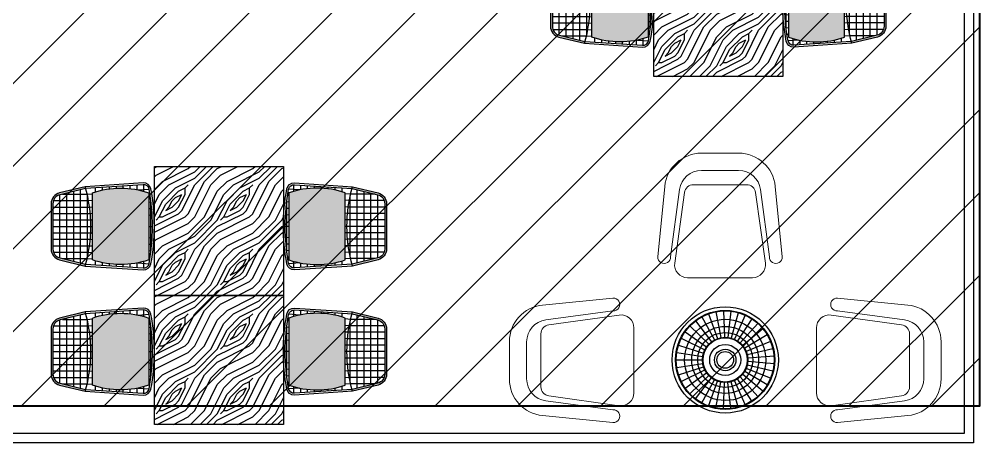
# Model space of a CAD drawing. Header units: millimetres. Extents: x 567392 to 582402, y 4512800 to 4518063.
# Drawn here: x 569957 to 570478, y 4512957 to 4513186 of the extents above; entities that cross this region are included whole.
import ezdxf

# ---------------------------------------------------------------- set-up
doc = ezdxf.new("R2010")
doc.units = ezdxf.units.MM
for name, color, linetype, lineweight in [('A-STRC-01', 2, 'Continuous', 40), ('a_8', 8, 'Continuous', 0), ('estofado', 7, 'Continuous', 25), ('PENCERE', 140, 'Continuous', 25)]:
    doc.layers.add(name, color=color, linetype=linetype, lineweight=lineweight)
for name, color, linetype in [('ELK', 40, 'Continuous'), ('MOB', 43, 'Continuous'), ('TAR', 9, 'Continuous')]:
    doc.layers.add(name, color=color, linetype=linetype)
doc.layers.add('tefris', color=7, linetype='Continuous', lineweight=13, true_color=0x474747)

# ---------------------------------------------------------------- blocks, each defined once
blk = doc.blocks.new('KLA')
at = {"layer": 'tefris'}
for p, q in [((0, 0.676), (-0.1007, 0.676)), ((0, 0.676), (0.1007, 0.676)), ((0.003, 0.5823), (-0.1008, 0.5823)), ((-0.003, 0.5823), (0.1008, 0.5823)), ((-0.338, 0.114), (-0.2997, 0.496)), ((-0.2686, 0.114), (-0.2198, 0.4783)), ((-0.1436, 0.505), (0, 0.505)), ((0.1436, 0.505), (0, 0.505)), ((0.2686, 0.114), (0.2198, 0.4783)), ((0.338, 0.114), (0.2997, 0.496)), ((-0.246, 0.0796), (-0.1931, 0.4618)), ((0.246, 0.0796), (0.1931, 0.4618)), ((-0.1767, 0), (0.1767, 0))]:
    blk.add_line(p, q, dxfattribs=at)
for centre, radius, start, end in [((-0.1007, 0.476), 0.2, 90, 174.2721), ((0.1007, 0.476), 0.2, 5.7279, 90), ((-0.1008, 0.4623), 0.12, 90, 172.3616), ((0.1008, 0.4623), 0.12, 7.6384, 90), ((-0.1436, 0.455), 0.05, 90, 172.113), ((0.1436, 0.455), 0.05, 7.887, 90), ((-0.3033, 0.1119), 0.0348, 176.4222, 3.5778), ((0.3033, 0.1119), 0.0348, 176.4222, 3.5778), ((-0.1767, 0.07), 0.07, 172.113, 270), ((0.1767, 0.07), 0.07, 270, 7.887)]:
    blk.add_arc(centre, radius, start, end, dxfattribs=at)
blk = doc.blocks.new('4348-16')
at = {"layer": 'MOB'}
blk.add_circle((0, 0), 44.5, dxfattribs=at)
at = {"layer": 'TAR'}
for p, q in [((-6.26, 40.52), (-2.9, 18.78)), ((0, 41), (0, 19)), ((6.26, 40.52), (2.9, 18.78)), ((-23.59, 33.54), (-10.93, 15.54)), ((-18.19, 36.74), (-8.43, 17.03)), ((-12.37, 39.09), (-5.73, 18.11)), ((12.37, 39.09), (5.73, 18.11)), ((18.19, 36.74), (8.43, 17.03)), ((23.59, 33.54), (10.93, 15.54)), ((-32.61, 24.86), (-15.11, 11.52)), ((-28.43, 29.54), (-13.18, 13.69)), ((28.43, 29.54), (13.18, 13.69)), ((32.61, 24.86), (15.11, 11.52)), ((-36.02, 19.59), (-16.69, 9.08)), ((36.02, 19.59), (16.69, 9.08)), ((-38.59, 13.86), (-17.88, 6.42)), ((38.59, 13.86), (17.88, 6.42)), ((-40.97, 1.57), (-18.99, 0.73)), ((-40.25, 7.81), (-18.65, 3.62)), ((40.25, 7.81), (18.65, 3.62)), ((40.97, 1.57), (18.99, 0.73)), ((-40.73, -4.7), (-18.87, -2.18)), ((-39.53, -10.86), (-18.32, -5.03)), ((-37.41, -16.77), (-17.34, -7.77)), ((37.41, -16.77), (17.34, -7.77)), ((39.53, -10.86), (18.32, -5.03)), ((40.73, -4.7), (18.87, -2.18)), ((-34.41, -22.29), (-15.95, -10.33)), ((-30.61, -27.28), (-14.18, -12.64)), ((-26.09, -31.63), (-12.09, -14.66)), ((26.09, -31.63), (12.09, -14.66)), ((30.61, -27.28), (14.18, -12.64)), ((34.41, -22.29), (15.95, -10.33)), ((-20.95, -35.24), (-9.71, -16.33)), ((-15.33, -38.03), (-7.1, -17.62)), ((-9.34, -39.92), (-4.33, -18.5)), ((-3.14, -40.88), (-1.45, -18.94)), ((3.14, -40.88), (1.45, -18.94)), ((9.34, -39.92), (4.33, -18.5)), ((15.33, -38.03), (7.1, -17.62)), ((20.95, -35.24), (9.71, -16.33))]:
    blk.add_line(p, q, dxfattribs=at)
for radius in [41.5, 41, 34, 28, 23, 19, 18.5, 13, 9, 7]:
    blk.add_circle((0, 0), radius, dxfattribs=at)
blk = doc.blocks.new('Banqueta Banc May')
at = {"layer": 'estofado'}
h = blk.add_hatch(color=256, dxfattribs=at)
h.set_gradient(color1=(203, 207, 210), one_color=1, tint=1, name='CYLINDER')
h.paths.add_polyline_path([(0.123, -0.01, -0.345989), (0.1716, -0.0482), (0.2052, -0.1866), (0.2053, -0.1878, 0.00324), (0.2152, -0.185), (0.1813, -0.0458, 0.345989), (0.123, 0), (-0.123, 0, 0.345989), (-0.1813, -0.0458), (-0.2152, -0.185, 0.00324), (-0.2053, -0.1878), (-0.2052, -0.1866), (-0.1716, -0.0482, -0.345989), (-0.123, -0.01)])
h = blk.add_hatch(color=256, dxfattribs=at)
h.set_gradient(color1=(203, 207, 210), one_color=1, tint=1, name='CYLINDER')
h.paths.add_polyline_path([(0.123, -0.01, -0.345989), (0.1716, -0.0482), (0.2052, -0.1866), (0.2053, -0.1878, 0.00324), (0.2152, -0.185), (0.1813, -0.0458, 0.345989), (0.123, 0), (-0.123, 0, 0.345989), (-0.1813, -0.0458), (-0.2152, -0.185, 0.00324), (-0.2053, -0.1878), (-0.2052, -0.1866), (-0.1716, -0.0482, -0.345989), (-0.123, -0.01)])
h = blk.add_hatch(color=256, dxfattribs=at)
h.set_gradient(color1=(225, 227, 229), one_color=1, tint=1, name='CURVED')
h.paths.add_polyline_path([(0.1821, -0.5295, 0.167263), (0.1821, -0.2239), (-0.1821, -0.2239, 0.167263), (-0.1821, -0.5295)])
for p, q in [((-0.1714, -0.0473), (0.1714, -0.0473)), ((-0.1398, -0.0129), (-0.1398, -0.2025)), ((-0.1049, -0.01), (-0.1049, -0.208)), ((-0.0699, -0.01), (-0.0699, -0.2119)), ((-0.035, -0.01), (-0.035, -0.215)), ((0, -0.01), (0, -0.215)), ((0.035, -0.01), (0.035, -0.215)), ((0.0699, -0.01), (0.0699, -0.2119)), ((0.1049, -0.01), (0.1049, -0.208)), ((0.1398, -0.0129), (0.1398, -0.2025)), ((-0.1805, -0.0847), (0.1805, -0.0847)), ((-0.1748, -0.0611), (-0.1748, -0.1954)), ((0.1748, -0.0611), (0.1748, -0.1954)), ((-0.1896, -0.1222), (0.1896, -0.1222)), ((-0.1987, -0.1596), (0.1987, -0.1596)), ((-0.1748, -0.1954), (-0.1771, -0.2239)), ((-0.1673, -0.197), (0.1673, -0.197)), ((-0.1398, -0.2025), (-0.1416, -0.2239)), ((-0.1049, -0.208), (-0.1062, -0.2239)), ((0.1049, -0.208), (0.1062, -0.2239)), ((0.1398, -0.2025), (0.1416, -0.2239)), ((0.1748, -0.1954), (0.1771, -0.2239)), ((-0.2089, -0.2414), (-0.1877, -0.2414)), ((-0.0699, -0.2119), (-0.0709, -0.2239)), ((-0.035, -0.215), (-0.0357, -0.2239)), ((0, -0.215), (0, -0.2239)), ((0.035, -0.215), (0.0357, -0.2239)), ((0.0699, -0.2119), (0.0709, -0.2239)), ((0.1877, -0.2414), (0.2089, -0.2414)), ((-0.2114, -0.2789), (-0.1973, -0.2789)), ((0.1973, -0.2789), (0.2114, -0.2789)), ((-0.2163, -0.3537), (-0.2071, -0.3537)), ((-0.2138, -0.3163), (-0.2037, -0.3163)), ((0.2037, -0.3163), (0.2138, -0.3163)), ((0.2071, -0.3537), (0.2163, -0.3537)), ((-0.2188, -0.3912), (-0.2074, -0.3912)), ((0.2074, -0.3912), (0.2188, -0.3912)), ((-0.2238, -0.466), (-0.1991, -0.466)), ((-0.2213, -0.4286), (-0.2048, -0.4286)), ((0.1991, -0.466), (0.2238, -0.466)), ((0.2048, -0.4286), (0.2213, -0.4286)), ((-0.226, -0.5034), (-0.1902, -0.5034)), ((-0.1977, -0.4725), (-0.2026, -0.5311)), ((0.1902, -0.5034), (0.226, -0.5034)), ((0.1977, -0.4725), (0.2026, -0.5311)), ((-0.1669, -0.5295), (-0.1676, -0.5371)), ((-0.1411, -0.5409), (0.1411, -0.5409)), ((-0.1315, -0.5295), (-0.1326, -0.5419)), ((-0.0962, -0.5295), (-0.0976, -0.5456)), ((-0.061, -0.5295), (-0.0626, -0.5482)), ((0, -0.5295), (0, -0.55)), ((0.061, -0.5295), (0.0626, -0.5482)), ((0.0962, -0.5295), (0.0976, -0.5456)), ((0.1315, -0.5295), (0.1326, -0.5419)), ((0.1669, -0.5295), (0.1676, -0.5371))]:
    blk.add_line(p, q, dxfattribs=at)
for points in [[(0.236, -0.4991), (0.2152, -0.185), (0.1813, -0.0458, 0.345989), (0.123, 0), (-0.123, 0, 0.345989), (-0.1813, -0.0458), (-0.2152, -0.185), (-0.236, -0.4991, 0.379693), (-0.2034, -0.5411, 0.092971), (0.2034, -0.5411, 0.379693)], [(0.226, -0.4998), (0.2052, -0.1866), (0.1716, -0.0482, 0.345989), (0.123, -0.01), (-0.123, -0.01, 0.345989), (-0.1716, -0.0482), (-0.2052, -0.1866), (-0.226, -0.4998, 0.379693), (-0.2016, -0.5313, 0.092971), (0.2016, -0.5313, 0.379693)], [(-0.1821, -0.5295, -0.167263), (-0.1821, -0.2239), (0.1821, -0.2239, -0.167263), (0.1821, -0.5295)]]:
    blk.add_lwpolyline(points, format="xyb", close=True, dxfattribs=at)
blk.add_arc((0, 0.5729), 0.7879, 254.1516, 285.8484, dxfattribs=at)

msp = doc.modelspace()

# ---------------------------------------------------------------- hatches: boundary and pattern name
at = {"layer": 'a_8'}
h = msp.add_hatch(dxfattribs=at)
h.set_pattern_fill('ANSI31', color=256, scale=10, angle=-63.73146)
h.set_pattern_definition([(45, (568952.827, 4512555.28), (-22.45064, 22.45064), [])])
h.paths.add_polyline_path([(569239.802, 4512976.516), (570477.802, 4512976.516), (570477.802, 4513286.52), (569239.802, 4513286.52)])
at = {"layer": 'tefris', "linetype": 'Continuous', "lineweight": 25}
h = msp.add_hatch(dxfattribs=at)
h.set_pattern_fill('WOODFACE', color=35, scale=35, style=0, pattern_type=2)
h.set_pattern_definition([(360, (567853.513, 4518727.873), (35, 35), [1.75, -33.25]), (90, (567867.513, 4518740.123), (-35, 35), [3.5, -31.5]), (45, (567860.513, 4518736.623), (2e-14, 35), [2.4745, -7.4235, 2.4745, -4.949, 17.325, -14.850975]), (45, (567851.763, 4518726.123), (2e-14, 35), [2.47485, -4.9497, 2.47485, -39.59807]), (45, (567864.013, 4518729.623), (2e-14, 35), [2.47485, -47.02262]), (45, (567867.513, 4518727.873), (2e-14, 35), [2.47485, -47.02262]), (45, (567862.263, 4518731.373), (2e-14, 35), [2.47485, -47.02262]), (45, (567860.513, 4518733.123), (2e-14, 35), [4.9497, -44.54777]), (45, (567869.263, 4518759.373), (2e-14, 35), [4.9497, -44.54777]), (45, (567857.013, 4518734.873), (2e-14, 35), [9.8994, -39.59807]), (45, (567855.263, 4518736.623), (2e-14, 35), [9.8994, -39.59807]), (45, (567878.013, 4518747.123), (2e-14, 35), [9.8994, -39.59807]), (45, (567853.513, 4518740.123), (2e-14, 35), [7.42462, -42.07285]), (45, (567846.513, 4518745.373), (2e-14, 35), [7.42462, -42.07285]), (45, (567850.013, 4518741.873), (2e-14, 35), [7.42462, -42.07285]), (45, (567872.763, 4518752.373), (2e-14, 35), [12.37437, -37.1231]), (45, (567869.263, 4518754.123), (2e-14, 35), [12.37437, -37.1231]), (45, (567872.763, 4518745.373), (2e-14, 35), [17.32412, -32.17336]), (26.56505, (567857.013, 4518731.373), (35, 1e-08), [3.91312, -74.34926]), (26.56505, (567864.013, 4518741.873), (35, 1e-08), [3.91312, -74.34926]), (26.56505, (567862.263, 4518738.373), (35, 1e-08), [3.91312, -74.34926]), (26.56505, (567855.263, 4518727.873), (35, 1e-08), [7.82624, -70.43614]), (26.56505, (567862.263, 4518743.623), (35, 1e-08), [11.73936, -66.52302]), (26.56505, (567858.763, 4518745.373), (35, 1e-08), [15.65248, -62.6099]), (26.56505, (567855.263, 4518747.123), (35, 1e-08), [15.65248, -62.6099]), (26.56505, (567850.013, 4518757.623), (35, 1e-08), [15.65248, -62.6099]), (26.56505, (567850.013, 4518754.123), (35, 1e-08), [19.5656, -58.69678]), (26.56505, (567851.763, 4518750.623), (35, 1e-08), [19.5656, -58.69678]), (63.43495, (567864.013, 4518736.623), (2e-09, 35), [3.91312, -74.34926]), (63.43495, (567858.763, 4518733.123), (2e-09, 35), [3.91312, -74.34926]), (63.43495, (567853.513, 4518727.873), (2e-09, 35), [7.82624, -70.43614]), (63.43495, (567864.013, 4518733.123), (2e-09, 35), [7.82624, -70.43614]), (63.43495, (567850.013, 4518726.123), (2e-09, 35), [11.73936, -66.52302]), (63.43495, (567846.513, 4518726.123), (2e-09, 35), [15.65248, -62.6099]), (63.43495, (567878.013, 4518727.873), (2e-09, 35), [15.65248, -62.6099]), (63.43495, (567865.763, 4518731.373), (2e-09, 35), [15.65248, -62.6099]), (63.43495, (567872.763, 4518727.873), (2e-09, 35), [19.5656, -58.69678]), (63.43495, (567869.263, 4518729.623), (2e-09, 35), [19.5656, -58.69678])])
h.paths.add_polyline_path([(570370.87, 4513225.35), (570300.87, 4513225.347), (570300.87, 4513155.347), (570370.87, 4513155.35)])
h = msp.add_hatch(dxfattribs=at)
h.set_pattern_fill('WOODFACE', color=35, scale=35, style=0, pattern_type=2)
h.set_pattern_definition([(360, (567582.565, 4518609.044), (35, 35), [1.75, -33.25]), (90, (567596.565, 4518621.294), (-35, 35), [3.5, -31.5]), (45, (567589.565, 4518617.794), (2e-14, 35), [2.4745, -7.4235, 2.4745, -4.949, 17.325, -14.850975]), (45, (567580.815, 4518607.294), (2e-14, 35), [2.47485, -4.9497, 2.47485, -39.59807]), (45, (567593.065, 4518610.794), (2e-14, 35), [2.47485, -47.02262]), (45, (567596.565, 4518609.044), (2e-14, 35), [2.47485, -47.02262]), (45, (567591.315, 4518612.544), (2e-14, 35), [2.47485, -47.02262]), (45, (567589.565, 4518614.294), (2e-14, 35), [4.9497, -44.54777]), (45, (567598.315, 4518640.544), (2e-14, 35), [4.9497, -44.54777]), (45, (567586.065, 4518616.044), (2e-14, 35), [9.8994, -39.59807]), (45, (567584.315, 4518617.794), (2e-14, 35), [9.8994, -39.59807]), (45, (567607.065, 4518628.294), (2e-14, 35), [9.8994, -39.59807]), (45, (567582.565, 4518621.294), (2e-14, 35), [7.42462, -42.07285]), (45, (567575.565, 4518626.544), (2e-14, 35), [7.42462, -42.07285]), (45, (567579.065, 4518623.044), (2e-14, 35), [7.42462, -42.07285]), (45, (567601.815, 4518633.544), (2e-14, 35), [12.37437, -37.1231]), (45, (567598.315, 4518635.294), (2e-14, 35), [12.37437, -37.1231]), (45, (567601.815, 4518626.544), (2e-14, 35), [17.32412, -32.17336]), (26.56505, (567586.065, 4518612.544), (35, 1e-08), [3.91312, -74.34926]), (26.56505, (567593.065, 4518623.044), (35, 1e-08), [3.91312, -74.34926]), (26.56505, (567591.315, 4518619.544), (35, 1e-08), [3.91312, -74.34926]), (26.56505, (567584.315, 4518609.044), (35, 1e-08), [7.82624, -70.43614]), (26.56505, (567591.315, 4518624.794), (35, 1e-08), [11.73936, -66.52302]), (26.56505, (567587.815, 4518626.544), (35, 1e-08), [15.65248, -62.6099]), (26.56505, (567584.315, 4518628.294), (35, 1e-08), [15.65248, -62.6099]), (26.56505, (567579.065, 4518638.794), (35, 1e-08), [15.65248, -62.6099]), (26.56505, (567579.065, 4518635.294), (35, 1e-08), [19.5656, -58.69678]), (26.56505, (567580.815, 4518631.794), (35, 1e-08), [19.5656, -58.69678]), (63.43495, (567593.065, 4518617.794), (2e-09, 35), [3.91312, -74.34926]), (63.43495, (567587.815, 4518614.294), (2e-09, 35), [3.91312, -74.34926]), (63.43495, (567582.565, 4518609.044), (2e-09, 35), [7.82624, -70.43614]), (63.43495, (567593.065, 4518614.294), (2e-09, 35), [7.82624, -70.43614]), (63.43495, (567579.065, 4518607.294), (2e-09, 35), [11.73936, -66.52302]), (63.43495, (567575.565, 4518607.294), (2e-09, 35), [15.65248, -62.6099]), (63.43495, (567607.065, 4518609.044), (2e-09, 35), [15.65248, -62.6099]), (63.43495, (567594.815, 4518612.544), (2e-09, 35), [15.65248, -62.6099]), (63.43495, (567601.815, 4518609.044), (2e-09, 35), [19.5656, -58.69678]), (63.43495, (567598.315, 4518610.794), (2e-09, 35), [19.5656, -58.69678])])
h.paths.add_polyline_path([(570099.921, 4513106.52), (570029.922, 4513106.517), (570029.922, 4513036.517), (570099.921, 4513036.52)])
h = msp.add_hatch(dxfattribs=at)
h.set_pattern_fill('WOODFACE', color=35, scale=35, style=0, pattern_type=2)
h.set_pattern_definition([(360, (567582.565, 4518539.044), (35, 35), [1.75, -33.25]), (90, (567596.565, 4518551.294), (-35, 35), [3.5, -31.5]), (45, (567589.565, 4518547.794), (2e-14, 35), [2.4745, -7.4235, 2.4745, -4.949, 17.325, -14.850975]), (45, (567580.815, 4518537.294), (2e-14, 35), [2.47485, -4.9497, 2.47485, -39.59807]), (45, (567593.065, 4518540.794), (2e-14, 35), [2.47485, -47.02262]), (45, (567596.565, 4518539.044), (2e-14, 35), [2.47485, -47.02262]), (45, (567591.315, 4518542.544), (2e-14, 35), [2.47485, -47.02262]), (45, (567589.565, 4518544.294), (2e-14, 35), [4.9497, -44.54777]), (45, (567598.315, 4518570.544), (2e-14, 35), [4.9497, -44.54777]), (45, (567586.065, 4518546.044), (2e-14, 35), [9.8994, -39.59807]), (45, (567584.315, 4518547.794), (2e-14, 35), [9.8994, -39.59807]), (45, (567607.065, 4518558.294), (2e-14, 35), [9.8994, -39.59807]), (45, (567582.565, 4518551.294), (2e-14, 35), [7.42462, -42.07285]), (45, (567575.565, 4518556.544), (2e-14, 35), [7.42462, -42.07285]), (45, (567579.065, 4518553.044), (2e-14, 35), [7.42462, -42.07285]), (45, (567601.815, 4518563.544), (2e-14, 35), [12.37437, -37.1231]), (45, (567598.315, 4518565.294), (2e-14, 35), [12.37437, -37.1231]), (45, (567601.815, 4518556.544), (2e-14, 35), [17.32412, -32.17336]), (26.56505, (567586.065, 4518542.544), (35, 1e-08), [3.91312, -74.34926]), (26.56505, (567593.065, 4518553.044), (35, 1e-08), [3.91312, -74.34926]), (26.56505, (567591.315, 4518549.544), (35, 1e-08), [3.91312, -74.34926]), (26.56505, (567584.315, 4518539.044), (35, 1e-08), [7.82624, -70.43614]), (26.56505, (567591.315, 4518554.794), (35, 1e-08), [11.73936, -66.52302]), (26.56505, (567587.815, 4518556.544), (35, 1e-08), [15.65248, -62.6099]), (26.56505, (567584.315, 4518558.294), (35, 1e-08), [15.65248, -62.6099]), (26.56505, (567579.065, 4518568.794), (35, 1e-08), [15.65248, -62.6099]), (26.56505, (567579.065, 4518565.294), (35, 1e-08), [19.5656, -58.69678]), (26.56505, (567580.815, 4518561.794), (35, 1e-08), [19.5656, -58.69678]), (63.43495, (567593.065, 4518547.794), (2e-09, 35), [3.91312, -74.34926]), (63.43495, (567587.815, 4518544.294), (2e-09, 35), [3.91312, -74.34926]), (63.43495, (567582.565, 4518539.044), (2e-09, 35), [7.82624, -70.43614]), (63.43495, (567593.065, 4518544.294), (2e-09, 35), [7.82624, -70.43614]), (63.43495, (567579.065, 4518537.294), (2e-09, 35), [11.73936, -66.52302]), (63.43495, (567575.565, 4518537.294), (2e-09, 35), [15.65248, -62.6099]), (63.43495, (567607.065, 4518539.044), (2e-09, 35), [15.65248, -62.6099]), (63.43495, (567594.815, 4518542.544), (2e-09, 35), [15.65248, -62.6099]), (63.43495, (567601.815, 4518539.044), (2e-09, 35), [19.5656, -58.69678]), (63.43495, (567598.315, 4518540.794), (2e-09, 35), [19.5656, -58.69678])])
h.paths.add_polyline_path([(570099.921, 4513036.52), (570029.922, 4513036.517), (570029.922, 4512966.517), (570099.921, 4512966.52)])

# ---------------------------------------------------------------- linework, layer by layer
at = {"layer": 'A-STRC-01'}
msp.add_lwpolyline([(569239.802, 4513286.52), (569239.802, 4512976.516), (570477.802, 4512976.516), (570477.802, 4513286.52)], dxfattribs=at)
at = {"layer": 'PENCERE'}
for p, q in [((570469.37, 4513266.52), (570469.37, 4512961.52)), ((570474.37, 4513266.52), (570474.37, 4512956.52)), ((570469.37, 4512961.52), (569910.48, 4512961.52)), ((570474.37, 4512956.52), (569910.48, 4512956.52))]:
    msp.add_line(p, q, dxfattribs=at)
at = {"layer": 'tefris', "color": 35, "linetype": 'Continuous', "lineweight": 25}
for points in [[(570300.87, 4513225.35), (570370.87, 4513225.35), (570370.87, 4513155.35), (570300.87, 4513155.35), (570300.87, 4513225.35)], [(570029.921, 4513106.52), (570099.921, 4513106.52), (570099.921, 4513036.52), (570029.921, 4513036.52), (570029.921, 4513106.52)], [(570029.921, 4513036.52), (570099.921, 4513036.52), (570099.921, 4512966.52), (570029.921, 4512966.52), (570029.921, 4513036.52)]]:
    msp.add_lwpolyline(points, dxfattribs=at)

# ---------------------------------------------------------------- block references
at = {"xscale": -100, "yscale": 100, "zscale": 100}
msp.add_blockref('KLA', (570336.857, 4513046.083), dxfattribs=at)
at = {"yscale": 100, "zscale": 100}
for p, xscale, rotation in [((570290.15, 4513001.251), 100, 90), ((570389.182, 4513001.251), -100, 270)]:
    msp.add_blockref('KLA', p, dxfattribs=dict(at, xscale=xscale, rotation=rotation))
at = {"layer": 'ELK', "xscale": 0.6480000000000001, "yscale": 0.6480000000000001, "zscale": 0.6480000000000001, "rotation": 90}
msp.add_blockref('4348-16', (570339.666, 4513001.488), dxfattribs=at)
at = {"layer": 'estofado', "yscale": 100, "zscale": 100}
for p, xscale, rotation in [((570244.87, 4513194.838), 100, 89.99999999999999), ((570426.87, 4513194.838), -100, 270), ((569973.921, 4513073.973), 100, 89.99999999999999), ((570155.921, 4513073.973), -100, 270), ((569973.921, 4513006.009), 100, 89.99999999999999), ((570155.921, 4513006.009), -100, 270)]:
    msp.add_blockref('Banqueta Banc May', p, dxfattribs=dict(at, xscale=xscale, rotation=rotation))

doc.saveas('drawing.dxf')
